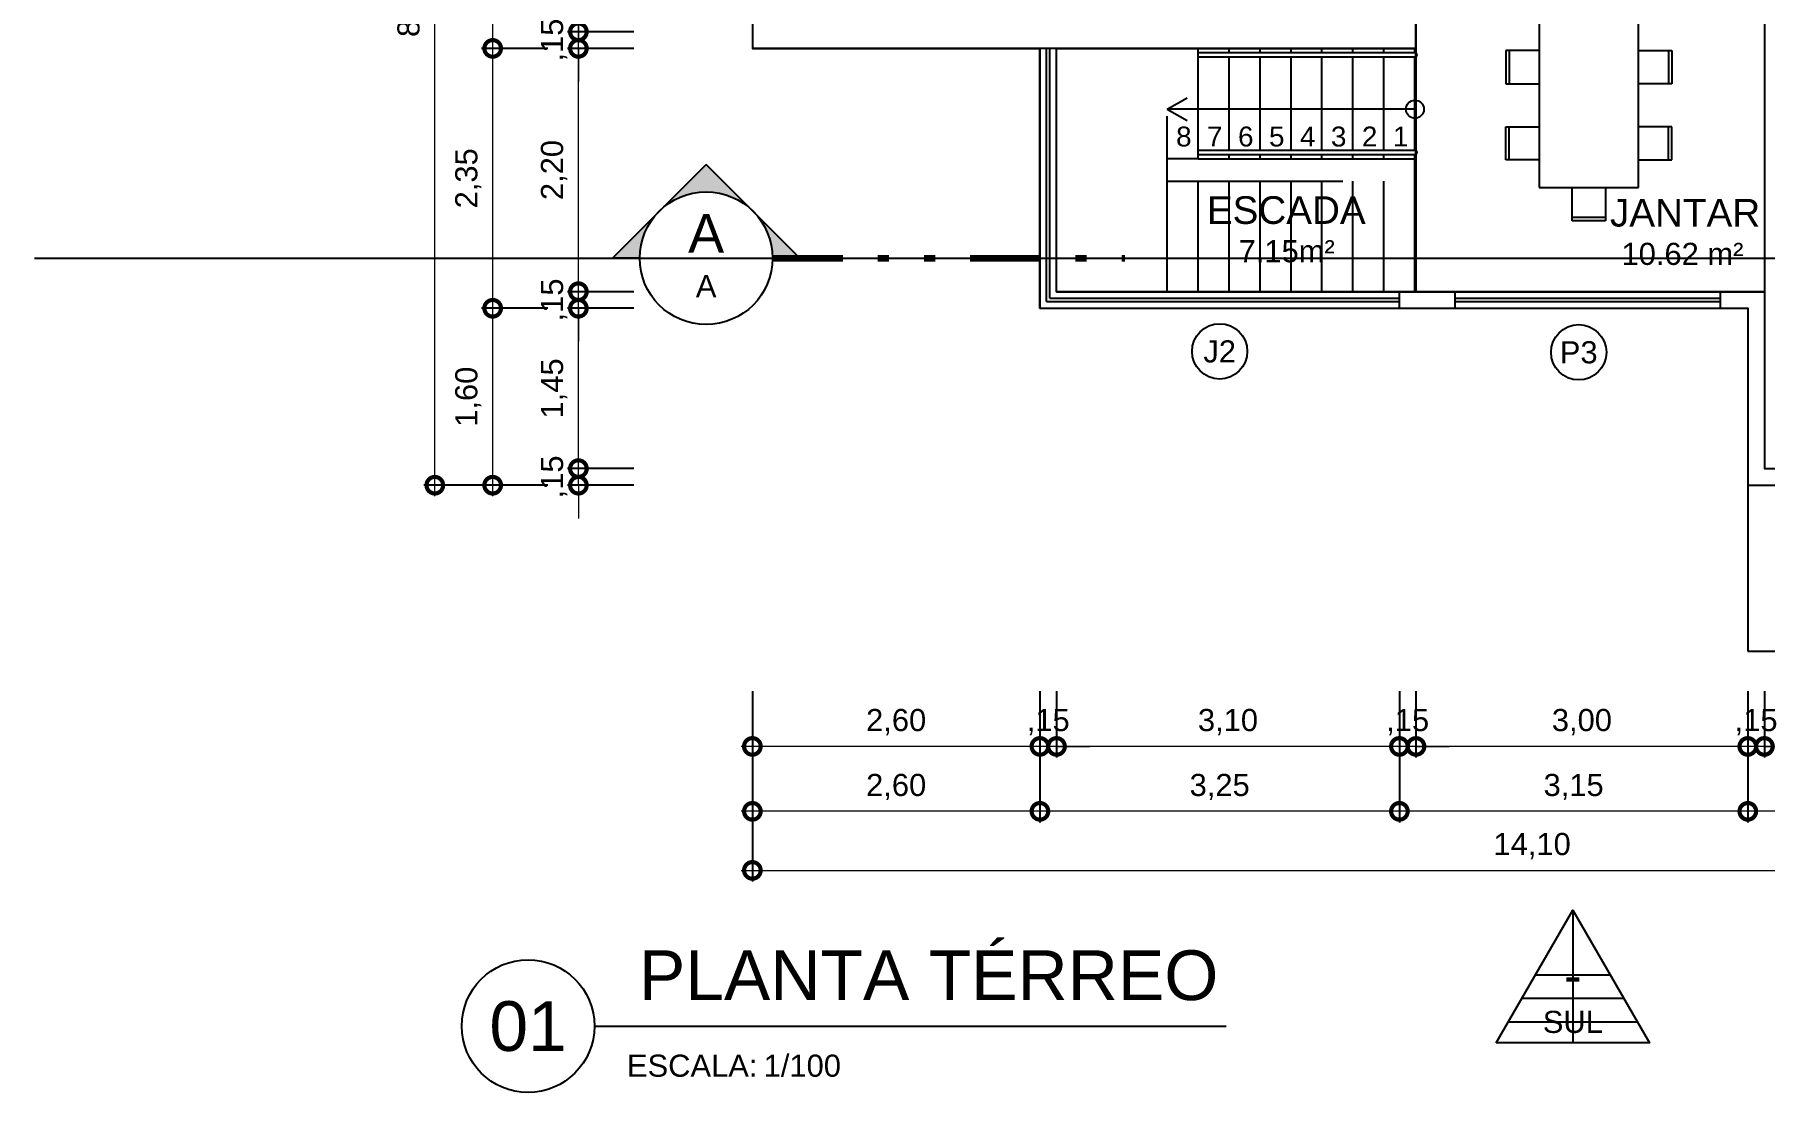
# Model space of a CAD drawing. Header units: metres. Extents: x 47360 to 47486, y 23388 to 23461.
# Drawn here: x 47360.32 to 47375.96, y 23391.08 to 23400.64 of the extents above; entities that cross this region are included whole.
import ezdxf
from ezdxf.enums import TextEntityAlignment as Align

# ---------------------------------------------------------------- set-up
doc = ezdxf.new("R2010")
doc.units = ezdxf.units.M
doc.header["$LTSCALE"] = 0.25
doc.linetypes.add('DASHDOT2', pattern=[12.7, 6.35, -3.175, 0, -3.175])
doc.linetypes.add('DIVIDEX2', pattern=[63.5, 25.4, -12.7, 0, -12.7, 0, -12.7])
doc.layers.add('ARQ_0', color=7, linetype='Continuous', true_color=0xff7400, plot=False)
doc.layers.add('ARQ_0_AREAS', color=7, linetype='Continuous', true_color=0x5a1694, plot=False)
for name, color, linetype in [('ARQ_ALV CT', 4, 'Continuous'), ('ARQ_ESQ CT', 2, 'Continuous'), ('ARQ_GRADIL', 2, 'Continuous'), ('ARQ_MOB 01', 1, 'Continuous'), ('ARQ_PISO 01', 1, 'Continuous'), ('ARQ_PROJ SUP', 1, 'DASHDOT2'), ('ARQ_SIMB 01', 1, 'Continuous'), ('ARQ_TXT 01', 1, 'Continuous'), ('SIMB_01', 1, 'Continuous'), ('SIMB_02', 2, 'Continuous'), ('SIMB_PREENCHIMENTO', 253, 'Continuous'), ('SIMB_TXT', 1, 'Continuous')]:
    doc.layers.add(name, color=color, linetype=linetype)
doc.layers.add('ARQ_COTA_AZUL', color=5, linetype='Continuous', lineweight=20, true_color=0x0000ff)
doc.layers.add('SIMB_LCT', color=252, linetype='DIVIDEX2', lineweight=100)
doc.styles.add('Annot_1.8mm', font='arial.ttf', dxfattribs={"height": 1.8})
doc.styles.add('Annot_2.0mm', font='arial.ttf', dxfattribs={"height": 2})
doc.styles.add('Annot_2.5mm', font='arial.ttf', dxfattribs={"height": 2.5})
doc.styles.add('cota', font='arial.ttf')
doc.styles.add('SIMB', font='arial.ttf')
doc.dimstyles.new('Info 01 - annot', dxfattribs={"dimtxt": 2, "dimasz": 3, "dimexe": 1, "dimexo": 1, "dimgap": 1, "dimtad": 1, "dimzin": 4, "dimtxsty": 'cota', "dimblk": 'DOTSMALL', "dimcen": 2, "dimdle": 1, "dimclrd": 256, "dimclre": 256, "dimclrt": 1, "dimazin": 2, "dimtfac": 0.09, "dimtix": 1, "dimtmove": 2, "dimatfit": 2, "dimfxl": 5, "dimfxlon": 1, "dimtolj": 1, "dimtzin": 4, "dimlwd": -1, "dimarcsym": 1})

# ---------------------------------------------------------------- blocks, each defined once
blk = doc.blocks.new('*U14')
at = {"layer": 'SIMB_02'}
blk.add_line((6, 0), (63.13, 0), dxfattribs=at)
blk.add_circle((0, 0), 6, dxfattribs=at)
at = {"layer": 'SIMB_TXT', "style": 'SIMB'}
blk.add_text('ESCALA:', height=2, dxfattribs=at).set_placement((8.94, -4.58))
blk.add_attdef('TITULO_DO_DESENHO', text='', height=4.5, dxfattribs=at).set_placement((10.02, 1), align=Align.BOTTOM_LEFT)
blk.add_attdef('NUM', text='', height=4.5, dxfattribs=at).set_placement((0, 0), align=Align.MIDDLE_CENTER)
blk.add_attdef('ESCALA', (21.3, -4.58), '', height=2, dxfattribs=at)
blk = doc.blocks.new('_DotSmall')
at = {"color": 0, "linetype": 'ByBlock', "const_width": 0.5}
blk.add_lwpolyline([(-0.0625, 0, 1), (0.0625, 0, 1)], format="xyb", close=True, dxfattribs=at)
blk = doc.blocks.new('*D47')
at = {"layer": 'ARQ_COTA_AZUL', "lineweight": -2, "transparency": 16777216}
for p, q in [((47375.964, 23394.706), (47375.964, 23394.106)), ((47380.764, 23394.706), (47380.764, 23394.106))]:
    blk.add_line(p, q, dxfattribs=at)
at = {"layer": 'ARQ_COTA_AZUL', "transparency": 16777216}
blk.add_line((47380.864, 23394.206), (47375.864, 23394.206), dxfattribs=at)
at = {"layer": 'ARQ_COTA_AZUL', "transparency": 16777216, "xscale": 0.3, "yscale": 0.3, "zscale": 0.3, "rotation": 180}
blk.add_blockref('_DotSmall', (47375.964, 23394.206), dxfattribs=at)
at = {"layer": 'ARQ_COTA_AZUL', "transparency": 16777216, "xscale": 0.3, "yscale": 0.3, "zscale": 0.3}
blk.add_blockref('_DotSmall', (47380.764, 23394.206), dxfattribs=at)
at = {"layer": 'ARQ_COTA_AZUL', "color": 1, "transparency": 16777216, "insert": (47378.364, 23394.426), "char_height": 0.2, "attachment_point": 5, "style": 'cota'}
blk.add_mtext('\\A1;4,80', dxfattribs=at)
blk = doc.blocks.new('*D48')
at = {"layer": 'ARQ_COTA_AZUL', "lineweight": -2, "transparency": 16777216}
for p, q in [((47375.814, 23394.706), (47375.814, 23394.106)), ((47375.964, 23394.706), (47375.964, 23394.106))]:
    blk.add_line(p, q, dxfattribs=at)
at = {"layer": 'ARQ_COTA_AZUL', "transparency": 16777216}
for p, q in [((47375.814, 23394.206), (47375.514, 23394.206)), ((47375.964, 23394.206), (47375.814, 23394.206)), ((47375.964, 23394.206), (47376.264, 23394.206))]:
    blk.add_line(p, q, dxfattribs=at)
at = {"layer": 'ARQ_COTA_AZUL', "transparency": 16777216, "xscale": 0.3, "yscale": 0.3, "zscale": 0.3}
blk.add_blockref('_DotSmall', (47375.814, 23394.206), dxfattribs=at)
at = {"layer": 'ARQ_COTA_AZUL', "transparency": 16777216, "xscale": 0.3, "yscale": 0.3, "zscale": 0.3, "rotation": 180}
blk.add_blockref('_DotSmall', (47375.964, 23394.206), dxfattribs=at)
at = {"layer": 'ARQ_COTA_AZUL', "color": 1, "transparency": 16777216, "insert": (47375.889, 23394.426), "char_height": 0.2, "attachment_point": 5, "style": 'cota'}
blk.add_mtext('\\A1;,15', dxfattribs=at)
blk = doc.blocks.new('*D49')
at = {"layer": 'ARQ_COTA_AZUL', "lineweight": -2, "transparency": 16777216}
for p, q in [((47372.814, 23394.706), (47372.814, 23394.106)), ((47375.814, 23394.706), (47375.814, 23394.106))]:
    blk.add_line(p, q, dxfattribs=at)
at = {"layer": 'ARQ_COTA_AZUL', "transparency": 16777216}
blk.add_line((47375.914, 23394.206), (47372.714, 23394.206), dxfattribs=at)
at = {"layer": 'ARQ_COTA_AZUL', "transparency": 16777216, "xscale": 0.3, "yscale": 0.3, "zscale": 0.3, "rotation": 180}
blk.add_blockref('_DotSmall', (47372.814, 23394.206), dxfattribs=at)
at = {"layer": 'ARQ_COTA_AZUL', "transparency": 16777216, "xscale": 0.3, "yscale": 0.3, "zscale": 0.3}
blk.add_blockref('_DotSmall', (47375.814, 23394.206), dxfattribs=at)
at = {"layer": 'ARQ_COTA_AZUL', "color": 1, "transparency": 16777216, "insert": (47374.314, 23394.426), "char_height": 0.2, "attachment_point": 5, "style": 'cota'}
blk.add_mtext('\\A1;3,00', dxfattribs=at)
blk = doc.blocks.new('*D50')
at = {"layer": 'ARQ_COTA_AZUL', "lineweight": -2, "transparency": 16777216}
for p, q in [((47372.664, 23394.706), (47372.664, 23394.106)), ((47372.814, 23394.706), (47372.814, 23394.106))]:
    blk.add_line(p, q, dxfattribs=at)
at = {"layer": 'ARQ_COTA_AZUL', "transparency": 16777216}
for p, q in [((47372.664, 23394.206), (47372.364, 23394.206)), ((47372.814, 23394.206), (47372.664, 23394.206)), ((47372.814, 23394.206), (47373.114, 23394.206))]:
    blk.add_line(p, q, dxfattribs=at)
at = {"layer": 'ARQ_COTA_AZUL', "transparency": 16777216, "xscale": 0.3, "yscale": 0.3, "zscale": 0.3}
blk.add_blockref('_DotSmall', (47372.664, 23394.206), dxfattribs=at)
at = {"layer": 'ARQ_COTA_AZUL', "transparency": 16777216, "xscale": 0.3, "yscale": 0.3, "zscale": 0.3, "rotation": 180}
blk.add_blockref('_DotSmall', (47372.814, 23394.206), dxfattribs=at)
at = {"layer": 'ARQ_COTA_AZUL', "color": 1, "transparency": 16777216, "insert": (47372.739, 23394.426), "char_height": 0.2, "attachment_point": 5, "style": 'cota'}
blk.add_mtext('\\A1;,15', dxfattribs=at)
blk = doc.blocks.new('*D51')
at = {"layer": 'ARQ_COTA_AZUL', "lineweight": -2, "transparency": 16777216}
for p, q in [((47369.564, 23394.706), (47369.564, 23394.106)), ((47372.664, 23394.706), (47372.664, 23394.106))]:
    blk.add_line(p, q, dxfattribs=at)
at = {"layer": 'ARQ_COTA_AZUL', "transparency": 16777216}
blk.add_line((47372.764, 23394.206), (47369.464, 23394.206), dxfattribs=at)
at = {"layer": 'ARQ_COTA_AZUL', "transparency": 16777216, "xscale": 0.3, "yscale": 0.3, "zscale": 0.3, "rotation": 180}
blk.add_blockref('_DotSmall', (47369.564, 23394.206), dxfattribs=at)
at = {"layer": 'ARQ_COTA_AZUL', "transparency": 16777216, "xscale": 0.3, "yscale": 0.3, "zscale": 0.3}
blk.add_blockref('_DotSmall', (47372.664, 23394.206), dxfattribs=at)
at = {"layer": 'ARQ_COTA_AZUL', "color": 1, "transparency": 16777216, "insert": (47371.114, 23394.426), "char_height": 0.2, "attachment_point": 5, "style": 'cota'}
blk.add_mtext('\\A1;3,10', dxfattribs=at)
blk = doc.blocks.new('*D52')
at = {"layer": 'ARQ_COTA_AZUL', "lineweight": -2, "transparency": 16777216}
for p, q in [((47369.414, 23394.706), (47369.414, 23394.106)), ((47369.564, 23394.706), (47369.564, 23394.106))]:
    blk.add_line(p, q, dxfattribs=at)
at = {"layer": 'ARQ_COTA_AZUL', "transparency": 16777216}
for p, q in [((47369.414, 23394.206), (47369.114, 23394.206)), ((47369.564, 23394.206), (47369.414, 23394.206)), ((47369.564, 23394.206), (47369.864, 23394.206))]:
    blk.add_line(p, q, dxfattribs=at)
at = {"layer": 'ARQ_COTA_AZUL', "transparency": 16777216, "xscale": 0.3, "yscale": 0.3, "zscale": 0.3}
blk.add_blockref('_DotSmall', (47369.414, 23394.206), dxfattribs=at)
at = {"layer": 'ARQ_COTA_AZUL', "transparency": 16777216, "xscale": 0.3, "yscale": 0.3, "zscale": 0.3, "rotation": 180}
blk.add_blockref('_DotSmall', (47369.564, 23394.206), dxfattribs=at)
at = {"layer": 'ARQ_COTA_AZUL', "color": 1, "transparency": 16777216, "insert": (47369.489, 23394.426), "char_height": 0.2, "attachment_point": 5, "style": 'cota'}
blk.add_mtext('\\A1;,15', dxfattribs=at)
blk = doc.blocks.new('*D53')
at = {"layer": 'ARQ_COTA_AZUL', "lineweight": -2, "transparency": 16777216}
for p, q in [((47366.814, 23394.706), (47366.814, 23394.106)), ((47369.414, 23394.706), (47369.414, 23394.106))]:
    blk.add_line(p, q, dxfattribs=at)
at = {"layer": 'ARQ_COTA_AZUL', "transparency": 16777216}
blk.add_line((47369.514, 23394.206), (47366.714, 23394.206), dxfattribs=at)
at = {"layer": 'ARQ_COTA_AZUL', "transparency": 16777216, "xscale": 0.3, "yscale": 0.3, "zscale": 0.3, "rotation": 180}
blk.add_blockref('_DotSmall', (47366.814, 23394.206), dxfattribs=at)
at = {"layer": 'ARQ_COTA_AZUL', "transparency": 16777216, "xscale": 0.3, "yscale": 0.3, "zscale": 0.3}
blk.add_blockref('_DotSmall', (47369.414, 23394.206), dxfattribs=at)
at = {"layer": 'ARQ_COTA_AZUL', "color": 1, "transparency": 16777216, "insert": (47368.114, 23394.426), "char_height": 0.2, "attachment_point": 5, "style": 'cota'}
blk.add_mtext('\\A1;2,60', dxfattribs=at)
blk = doc.blocks.new('*D54')
at = {"layer": 'ARQ_COTA_AZUL', "lineweight": -2, "transparency": 16777216}
for p, q in [((47375.814, 23394.119), (47375.814, 23393.519)), ((47380.914, 23394.119), (47380.914, 23393.519))]:
    blk.add_line(p, q, dxfattribs=at)
at = {"layer": 'ARQ_COTA_AZUL', "transparency": 16777216}
blk.add_line((47381.014, 23393.619), (47375.714, 23393.619), dxfattribs=at)
at = {"layer": 'ARQ_COTA_AZUL', "transparency": 16777216, "xscale": 0.3, "yscale": 0.3, "zscale": 0.3, "rotation": 180}
blk.add_blockref('_DotSmall', (47375.814, 23393.619), dxfattribs=at)
at = {"layer": 'ARQ_COTA_AZUL', "transparency": 16777216, "xscale": 0.3, "yscale": 0.3, "zscale": 0.3}
blk.add_blockref('_DotSmall', (47380.914, 23393.619), dxfattribs=at)
at = {"layer": 'ARQ_COTA_AZUL', "color": 1, "transparency": 16777216, "insert": (47378.364, 23393.839), "char_height": 0.2, "attachment_point": 5, "style": 'cota'}
blk.add_mtext('\\A1;5,10', dxfattribs=at)
blk = doc.blocks.new('*D55')
at = {"layer": 'ARQ_COTA_AZUL', "lineweight": -2, "transparency": 16777216}
for p, q in [((47372.664, 23394.119), (47372.664, 23393.519)), ((47375.814, 23394.119), (47375.814, 23393.519))]:
    blk.add_line(p, q, dxfattribs=at)
at = {"layer": 'ARQ_COTA_AZUL', "transparency": 16777216}
blk.add_line((47375.914, 23393.619), (47372.564, 23393.619), dxfattribs=at)
at = {"layer": 'ARQ_COTA_AZUL', "transparency": 16777216, "xscale": 0.3, "yscale": 0.3, "zscale": 0.3, "rotation": 180}
blk.add_blockref('_DotSmall', (47372.664, 23393.619), dxfattribs=at)
at = {"layer": 'ARQ_COTA_AZUL', "transparency": 16777216, "xscale": 0.3, "yscale": 0.3, "zscale": 0.3}
blk.add_blockref('_DotSmall', (47375.814, 23393.619), dxfattribs=at)
at = {"layer": 'ARQ_COTA_AZUL', "color": 1, "transparency": 16777216, "insert": (47374.239, 23393.839), "char_height": 0.2, "attachment_point": 5, "style": 'cota'}
blk.add_mtext('\\A1;3,15', dxfattribs=at)
blk = doc.blocks.new('*D56')
at = {"layer": 'ARQ_COTA_AZUL', "lineweight": -2, "transparency": 16777216}
for p, q in [((47369.414, 23394.119), (47369.414, 23393.519)), ((47372.664, 23394.119), (47372.664, 23393.519))]:
    blk.add_line(p, q, dxfattribs=at)
at = {"layer": 'ARQ_COTA_AZUL', "transparency": 16777216}
blk.add_line((47372.764, 23393.619), (47369.314, 23393.619), dxfattribs=at)
at = {"layer": 'ARQ_COTA_AZUL', "transparency": 16777216, "xscale": 0.3, "yscale": 0.3, "zscale": 0.3, "rotation": 180}
blk.add_blockref('_DotSmall', (47369.414, 23393.619), dxfattribs=at)
at = {"layer": 'ARQ_COTA_AZUL', "transparency": 16777216, "xscale": 0.3, "yscale": 0.3, "zscale": 0.3}
blk.add_blockref('_DotSmall', (47372.664, 23393.619), dxfattribs=at)
at = {"layer": 'ARQ_COTA_AZUL', "color": 1, "transparency": 16777216, "insert": (47371.039, 23393.839), "char_height": 0.2, "attachment_point": 5, "style": 'cota'}
blk.add_mtext('\\A1;3,25', dxfattribs=at)
blk = doc.blocks.new('*D57')
at = {"layer": 'ARQ_COTA_AZUL', "lineweight": -2, "transparency": 16777216}
for p, q in [((47366.814, 23394.119), (47366.814, 23393.519)), ((47369.414, 23394.119), (47369.414, 23393.519))]:
    blk.add_line(p, q, dxfattribs=at)
at = {"layer": 'ARQ_COTA_AZUL', "transparency": 16777216}
blk.add_line((47369.514, 23393.619), (47366.714, 23393.619), dxfattribs=at)
at = {"layer": 'ARQ_COTA_AZUL', "transparency": 16777216, "xscale": 0.3, "yscale": 0.3, "zscale": 0.3, "rotation": 180}
blk.add_blockref('_DotSmall', (47366.814, 23393.619), dxfattribs=at)
at = {"layer": 'ARQ_COTA_AZUL', "transparency": 16777216, "xscale": 0.3, "yscale": 0.3, "zscale": 0.3}
blk.add_blockref('_DotSmall', (47369.414, 23393.619), dxfattribs=at)
at = {"layer": 'ARQ_COTA_AZUL', "color": 1, "transparency": 16777216, "insert": (47368.114, 23393.839), "char_height": 0.2, "attachment_point": 5, "style": 'cota'}
blk.add_mtext('\\A1;2,60', dxfattribs=at)
blk = doc.blocks.new('*D58')
at = {"layer": 'ARQ_COTA_AZUL', "lineweight": -2, "transparency": 16777216}
for p, q in [((47366.814, 23393.585), (47366.814, 23392.985)), ((47380.914, 23393.585), (47380.914, 23392.985))]:
    blk.add_line(p, q, dxfattribs=at)
at = {"layer": 'ARQ_COTA_AZUL', "transparency": 16777216}
blk.add_line((47366.714, 23393.085), (47381.014, 23393.085), dxfattribs=at)
at = {"layer": 'ARQ_COTA_AZUL', "transparency": 16777216, "xscale": 0.3, "yscale": 0.3, "zscale": 0.3, "rotation": 180}
blk.add_blockref('_DotSmall', (47366.814, 23393.085), dxfattribs=at)
at = {"layer": 'ARQ_COTA_AZUL', "transparency": 16777216, "xscale": 0.3, "yscale": 0.3, "zscale": 0.3}
blk.add_blockref('_DotSmall', (47380.914, 23393.085), dxfattribs=at)
at = {"layer": 'ARQ_COTA_AZUL', "color": 1, "transparency": 16777216, "insert": (47373.864, 23393.305), "char_height": 0.2, "attachment_point": 5, "style": 'cota'}
blk.add_mtext('\\A1;14,10', dxfattribs=at)
blk = doc.blocks.new('*U15')
at = {"layer": 'SIMB_02'}
blk.add_circle((0, 0), 2.5, dxfattribs=at)
at = {"layer": 'SIMB_TXT', "style": 'SIMB'}
blk.add_attdef('CDESQ', text='', height=2, dxfattribs=at).set_placement((0, 0), align=Align.MIDDLE_CENTER)
blk = doc.blocks.new('*D60')
at = {"layer": 'ARQ_COTA_AZUL', "transparency": 16777216}
for p, q in [((47365.241, 23396.718), (47365.241, 23397.018)), ((47365.241, 23396.568), (47365.241, 23396.718)), ((47365.241, 23396.568), (47365.241, 23396.268))]:
    blk.add_line(p, q, dxfattribs=at)
at = {"layer": 'ARQ_COTA_AZUL', "lineweight": -2, "transparency": 16777216}
for p, q in [((47365.741, 23396.718), (47365.141, 23396.718)), ((47365.741, 23396.568), (47365.141, 23396.568))]:
    blk.add_line(p, q, dxfattribs=at)
at = {"layer": 'ARQ_COTA_AZUL', "transparency": 16777216, "xscale": 0.3, "yscale": 0.3, "zscale": 0.3}
for p, rotation in [((47365.241, 23396.718), 270), ((47365.241, 23396.568), 90)]:
    blk.add_blockref('_DotSmall', p, dxfattribs=dict(at, rotation=rotation))
at = {"layer": 'ARQ_COTA_AZUL', "color": 1, "transparency": 16777216, "insert": (47365.021, 23396.643), "char_height": 0.2, "attachment_point": 5, "rotation": 90, "style": 'cota'}
blk.add_mtext('\\A1;,15', dxfattribs=at)
blk = doc.blocks.new('*D61')
at = {"layer": 'ARQ_COTA_AZUL', "lineweight": -2, "transparency": 16777216}
for p, q in [((47365.741, 23398.168), (47365.141, 23398.168)), ((47365.741, 23396.718), (47365.141, 23396.718))]:
    blk.add_line(p, q, dxfattribs=at)
at = {"layer": 'ARQ_COTA_AZUL', "transparency": 16777216}
blk.add_line((47365.241, 23396.618), (47365.241, 23398.268), dxfattribs=at)
at = {"layer": 'ARQ_COTA_AZUL', "transparency": 16777216, "xscale": 0.3, "yscale": 0.3, "zscale": 0.3}
for p, rotation in [((47365.241, 23398.168), 90), ((47365.241, 23396.718), 270)]:
    blk.add_blockref('_DotSmall', p, dxfattribs=dict(at, rotation=rotation))
at = {"layer": 'ARQ_COTA_AZUL', "color": 1, "transparency": 16777216, "insert": (47365.021, 23397.443), "char_height": 0.2, "attachment_point": 5, "rotation": 90, "style": 'cota'}
blk.add_mtext('\\A1;1,45', dxfattribs=at)
blk = doc.blocks.new('*D62')
at = {"layer": 'ARQ_COTA_AZUL', "transparency": 16777216}
for p, q in [((47365.241, 23398.318), (47365.241, 23398.618)), ((47365.241, 23398.168), (47365.241, 23398.318)), ((47365.241, 23398.168), (47365.241, 23397.868))]:
    blk.add_line(p, q, dxfattribs=at)
at = {"layer": 'ARQ_COTA_AZUL', "lineweight": -2, "transparency": 16777216}
for p, q in [((47365.741, 23398.318), (47365.141, 23398.318)), ((47365.741, 23398.168), (47365.141, 23398.168))]:
    blk.add_line(p, q, dxfattribs=at)
at = {"layer": 'ARQ_COTA_AZUL', "transparency": 16777216, "xscale": 0.3, "yscale": 0.3, "zscale": 0.3}
for p, rotation in [((47365.241, 23398.318), 270), ((47365.241, 23398.168), 90)]:
    blk.add_blockref('_DotSmall', p, dxfattribs=dict(at, rotation=rotation))
at = {"layer": 'ARQ_COTA_AZUL', "color": 1, "transparency": 16777216, "insert": (47365.021, 23398.243), "char_height": 0.2, "attachment_point": 5, "rotation": 90, "style": 'cota'}
blk.add_mtext('\\A1;,15', dxfattribs=at)
blk = doc.blocks.new('*D63')
at = {"layer": 'ARQ_COTA_AZUL', "lineweight": -2, "transparency": 16777216}
for p, q in [((47365.741, 23400.518), (47365.141, 23400.518)), ((47365.741, 23398.318), (47365.141, 23398.318))]:
    blk.add_line(p, q, dxfattribs=at)
at = {"layer": 'ARQ_COTA_AZUL', "transparency": 16777216}
blk.add_line((47365.241, 23398.218), (47365.241, 23400.618), dxfattribs=at)
at = {"layer": 'ARQ_COTA_AZUL', "transparency": 16777216, "xscale": 0.3, "yscale": 0.3, "zscale": 0.3}
for p, rotation in [((47365.241, 23400.518), 90), ((47365.241, 23398.318), 270)]:
    blk.add_blockref('_DotSmall', p, dxfattribs=dict(at, rotation=rotation))
at = {"layer": 'ARQ_COTA_AZUL', "color": 1, "transparency": 16777216, "insert": (47365.021, 23399.418), "char_height": 0.2, "attachment_point": 5, "rotation": 90, "style": 'cota'}
blk.add_mtext('\\A1;2,20', dxfattribs=at)
blk = doc.blocks.new('*D64')
at = {"layer": 'ARQ_COTA_AZUL', "transparency": 16777216}
for p, q in [((47365.241, 23400.668), (47365.241, 23400.968)), ((47365.241, 23400.518), (47365.241, 23400.668)), ((47365.241, 23400.518), (47365.241, 23400.218))]:
    blk.add_line(p, q, dxfattribs=at)
at = {"layer": 'ARQ_COTA_AZUL', "lineweight": -2, "transparency": 16777216}
for p, q in [((47365.741, 23400.668), (47365.141, 23400.668)), ((47365.741, 23400.518), (47365.141, 23400.518))]:
    blk.add_line(p, q, dxfattribs=at)
at = {"layer": 'ARQ_COTA_AZUL', "transparency": 16777216, "xscale": 0.3, "yscale": 0.3, "zscale": 0.3}
for p, rotation in [((47365.241, 23400.668), 270), ((47365.241, 23400.518), 90)]:
    blk.add_blockref('_DotSmall', p, dxfattribs=dict(at, rotation=rotation))
at = {"layer": 'ARQ_COTA_AZUL', "color": 1, "transparency": 16777216, "insert": (47365.021, 23400.593), "char_height": 0.2, "attachment_point": 5, "rotation": 90, "style": 'cota'}
blk.add_mtext('\\A1;,15', dxfattribs=at)
blk = doc.blocks.new('*D69')
at = {"layer": 'ARQ_COTA_AZUL', "lineweight": -2, "transparency": 16777216}
for p, q in [((47364.966, 23398.168), (47364.366, 23398.168)), ((47364.966, 23396.568), (47364.366, 23396.568))]:
    blk.add_line(p, q, dxfattribs=at)
at = {"layer": 'ARQ_COTA_AZUL', "transparency": 16777216}
blk.add_line((47364.466, 23396.468), (47364.466, 23398.268), dxfattribs=at)
at = {"layer": 'ARQ_COTA_AZUL', "transparency": 16777216, "xscale": 0.3, "yscale": 0.3, "zscale": 0.3}
for p, rotation in [((47364.466, 23398.168), 90), ((47364.466, 23396.568), 270)]:
    blk.add_blockref('_DotSmall', p, dxfattribs=dict(at, rotation=rotation))
at = {"layer": 'ARQ_COTA_AZUL', "color": 1, "transparency": 16777216, "insert": (47364.246, 23397.368), "char_height": 0.2, "attachment_point": 5, "rotation": 90, "style": 'cota'}
blk.add_mtext('\\A1;1,60', dxfattribs=at)
blk = doc.blocks.new('*D70')
at = {"layer": 'ARQ_COTA_AZUL', "lineweight": -2, "transparency": 16777216}
for p, q in [((47364.966, 23400.518), (47364.366, 23400.518)), ((47364.966, 23398.168), (47364.366, 23398.168))]:
    blk.add_line(p, q, dxfattribs=at)
at = {"layer": 'ARQ_COTA_AZUL', "transparency": 16777216}
blk.add_line((47364.466, 23398.068), (47364.466, 23400.618), dxfattribs=at)
at = {"layer": 'ARQ_COTA_AZUL', "transparency": 16777216, "xscale": 0.3, "yscale": 0.3, "zscale": 0.3}
for p, rotation in [((47364.466, 23400.518), 90), ((47364.466, 23398.168), 270)]:
    blk.add_blockref('_DotSmall', p, dxfattribs=dict(at, rotation=rotation))
at = {"layer": 'ARQ_COTA_AZUL', "color": 1, "transparency": 16777216, "insert": (47364.246, 23399.343), "char_height": 0.2, "attachment_point": 5, "rotation": 90, "style": 'cota'}
blk.add_mtext('\\A1;2,35', dxfattribs=at)
blk = doc.blocks.new('*D71')
at = {"layer": 'ARQ_COTA_AZUL', "transparency": 16777216}
blk.add_line((47364.466, 23400.418), (47364.466, 23404.118), dxfattribs=at)
at = {"layer": 'ARQ_COTA_AZUL', "lineweight": -2, "transparency": 16777216}
for p, q in [((47364.966, 23404.018), (47364.366, 23404.018)), ((47364.966, 23400.518), (47364.366, 23400.518))]:
    blk.add_line(p, q, dxfattribs=at)
at = {"layer": 'ARQ_COTA_AZUL', "transparency": 16777216, "xscale": 0.3, "yscale": 0.3, "zscale": 0.3}
for p, rotation in [((47364.466, 23404.018), 90), ((47364.466, 23400.518), 270)]:
    blk.add_blockref('_DotSmall', p, dxfattribs=dict(at, rotation=rotation))
at = {"layer": 'ARQ_COTA_AZUL', "color": 1, "transparency": 16777216, "insert": (47364.246, 23402.268), "char_height": 0.2, "attachment_point": 5, "rotation": 90, "style": 'cota'}
blk.add_mtext('\\A1;3,50', dxfattribs=at)
blk = doc.blocks.new('*D74')
at = {"layer": 'ARQ_COTA_AZUL', "transparency": 16777216}
blk.add_line((47365.241, 23401.818), (47365.241, 23400.568), dxfattribs=at)
at = {"layer": 'ARQ_COTA_AZUL', "lineweight": -2, "transparency": 16777216}
for p, q in [((47365.741, 23401.718), (47365.141, 23401.718)), ((47365.741, 23400.668), (47365.141, 23400.668))]:
    blk.add_line(p, q, dxfattribs=at)
at = {"layer": 'ARQ_COTA_AZUL', "transparency": 16777216, "xscale": 0.3, "yscale": 0.3, "zscale": 0.3}
for p, rotation in [((47365.241, 23401.718), 90), ((47365.241, 23400.668), 270)]:
    blk.add_blockref('_DotSmall', p, dxfattribs=dict(at, rotation=rotation))
at = {"layer": 'ARQ_COTA_AZUL', "color": 1, "transparency": 16777216, "insert": (47365.021, 23401.193), "char_height": 0.2, "attachment_point": 5, "rotation": 90, "style": 'cota'}
blk.add_mtext('\\A1;1,05', dxfattribs=at)
blk = doc.blocks.new('*D75')
at = {"layer": 'ARQ_COTA_AZUL', "lineweight": -2, "transparency": 16777216}
for p, q in [((47364.443, 23405.218), (47363.843, 23405.218)), ((47364.443, 23396.568), (47363.843, 23396.568))]:
    blk.add_line(p, q, dxfattribs=at)
at = {"layer": 'ARQ_COTA_AZUL', "transparency": 16777216}
blk.add_line((47363.943, 23396.468), (47363.943, 23405.318), dxfattribs=at)
at = {"layer": 'ARQ_COTA_AZUL', "transparency": 16777216, "xscale": 0.3, "yscale": 0.3, "zscale": 0.3}
for p, rotation in [((47363.943, 23405.218), 90), ((47363.943, 23396.568), 270)]:
    blk.add_blockref('_DotSmall', p, dxfattribs=dict(at, rotation=rotation))
at = {"layer": 'ARQ_COTA_AZUL', "color": 1, "transparency": 16777216, "insert": (47363.723, 23400.893), "char_height": 0.2, "attachment_point": 5, "rotation": 90, "style": 'cota'}
blk.add_mtext('\\A1;8,65', dxfattribs=at)
blk = doc.blocks.new('M6')
for p, q in [((-1.238, 0), (-1.238, 0.3)), ((-1.238, 0.3), (-0.938, 0.3)), ((-1.238, 0.27), (-0.938, 0.27)), ((-0.938, 0.3), (-0.938, 0)), ((-0.55, 0.3), (-0.55, 0)), ((-0.25, 0.3), (-0.55, 0.3)), ((-0.25, 0.27), (-0.55, 0.27)), ((-0.25, 0), (-0.25, 0.3)), ((0, 0), (-1.488, 0)), ((-1.488, -0.9), (-1.488, 0)), ((0, -0.9), (0, 0)), ((-1.488, -0.3), (-1.787, -0.3)), ((-1.787, -0.3), (-1.787, -0.6)), ((-1.757, -0.3), (-1.757, -0.6)), ((0, -0.3), (0.3, -0.3)), ((0.27, -0.3), (0.27, -0.6)), ((0.3, -0.3), (0.3, -0.6)), ((-1.787, -0.6), (-1.488, -0.6)), ((0.3, -0.6), (0, -0.6)), ((-1.488, -0.9), (0, -0.9)), ((-1.238, -0.9), (-1.238, -1.2)), ((-0.938, -1.2), (-0.938, -0.9)), ((-0.55, -1.2), (-0.55, -0.9)), ((-0.25, -0.9), (-0.25, -1.2)), ((-1.238, -1.17), (-0.938, -1.17)), ((-1.238, -1.2), (-0.938, -1.2)), ((-0.25, -1.17), (-0.55, -1.17)), ((-0.25, -1.2), (-0.55, -1.2))]:
    blk.add_line(p, q)
blk = doc.blocks.new('*U78')
at = {"layer": 'SIMB_PREENCHIMENTO', "transparency": 33554587}
h = blk.add_hatch(color=256, dxfattribs=at)
h.dxf.hatch_style = 1
h.paths.add_polyline_path([(0, 8.48), (-4.15, 4.33, -0.401827), (4.15, 4.33)])
h = blk.add_hatch(color=256, dxfattribs=at)
h.dxf.hatch_style = 1
h.paths.add_polyline_path([(-4.33, 4.15), (-8.48, 0), (-6, 0, -0.193399)])
h = blk.add_hatch(color=256, dxfattribs=at)
h.dxf.hatch_style = 1
h.paths.add_polyline_path([(4.33, 4.15, -0.193399), (6, 0), (8.48, 0)])
at = {"layer": 'SIMB_01'}
for p, q in [((-8.48, 0), (0, 8.48)), ((8.48, 0), (0, 8.48)), ((-6, 0), (-8.48, 0)), ((-6, 0), (6, 0)), ((6, 0), (8.48, 0))]:
    blk.add_line(p, q, dxfattribs=at)
blk.add_circle((0, 0), 6, dxfattribs=at)
at = {"layer": 'SIMB_LCT'}
blk.add_line((6, 0), (37.85, 0), dxfattribs=at)
at = {"layer": 'SIMB_TXT', "style": 'SIMB'}
for tag, height, p in [('000', 3.5, (0, 2.25)), ('999', 2, (0, -2.53))]:
    blk.add_attdef(tag, text='', height=height, dxfattribs=at).set_placement(p, align=Align.MIDDLE_CENTER)
blk = doc.blocks.new('*U326')
at = {"layer": 'ARQ_0'}
for p, q in [((0, 8), (0, -4)), ((-3.39, 2.13), (3.39, 2.13)), ((-5.86, -2.14), (5.86, -2.14))]:
    blk.add_line(p, q, dxfattribs=at)
at = {"layer": 'SIMB_02'}
blk.add_line((-4.62, 0), (4.62, 0), dxfattribs=at)
blk.add_lwpolyline([(6.93, -4), (0, 8), (-6.93, -4)], close=True, dxfattribs=at)
at = {"layer": 'SIMB_TXT', "style": 'SIMB'}
for tag, height, p in [('00', 3.5, (0, 2.13)), ('000', 2, (0, -2.11))]:
    blk.add_attdef(tag, text='', height=height, rotation=180, dxfattribs=at).set_placement(p, align=Align.MIDDLE_CENTER)

msp = doc.modelspace()

# ---------------------------------------------------------------- linework, layer by layer
at = {"layer": 'ARQ_0'}
msp.add_line((47360.324, 23398.621), (47389.491, 23398.621), dxfattribs=at)
at = {"layer": 'ARQ_0_AREAS'}
msp.add_line((47372.664, 23398.168), (47372.664, 23398.318), dxfattribs=at)
msp.add_lwpolyline([(47375.814, 23404.018), (47366.814, 23404.018), (47366.814, 23400.518), (47369.414, 23400.518), (47369.414, 23398.168), (47375.814, 23398.168), (47375.814, 23396.568), (47380.914, 23396.568), (47380.914, 23401.268), (47379.614, 23401.268), (47379.614, 23405.218), (47375.814, 23405.218), (47375.814, 23404.018)], dxfattribs=at)
for points in [[(47372.814, 23401.718), (47375.814, 23401.718), (47375.814, 23401.118), (47375.964, 23401.118), (47375.964, 23398.318), (47372.814, 23398.318)], [(47380.764, 23401.118), (47375.964, 23401.118), (47375.964, 23396.718), (47380.764, 23396.718)], [(47369.564, 23400.518), (47372.814, 23400.518), (47372.814, 23398.318), (47369.564, 23398.318)]]:
    msp.add_lwpolyline(points, close=True, dxfattribs=at)
at = {"layer": 'ARQ_ALV CT'}
for p, q in [((47366.814, 23400.668), (47366.814, 23400.518)), ((47372.814, 23400.768), (47372.814, 23400.518)), ((47372.814, 23400.518), (47366.814, 23400.518)), ((47372.664, 23398.318), (47373.164, 23398.318)), ((47372.664, 23398.168), (47372.664, 23398.318)), ((47373.164, 23398.318), (47373.164, 23398.168)), ((47375.564, 23398.318), (47375.564, 23398.168)), ((47375.564, 23398.318), (47375.964, 23398.318)), ((47375.964, 23398.318), (47375.964, 23396.718)), ((47372.664, 23398.168), (47373.164, 23398.168)), ((47375.564, 23398.168), (47375.814, 23398.168)), ((47375.814, 23398.168), (47375.814, 23396.568)), ((47375.814, 23396.568), (47376.064, 23396.568)), ((47375.964, 23396.718), (47376.064, 23396.718))]:
    msp.add_line(p, q, dxfattribs=at)
at = {"layer": 'ARQ_ESQ CT'}
for p, q in [((47369.474, 23398.228), (47369.474, 23400.518)), ((47369.504, 23398.258), (47369.504, 23400.518)), ((47369.474, 23398.228), (47372.664, 23398.228)), ((47369.504, 23398.258), (47372.664, 23398.258)), ((47373.164, 23398.258), (47375.564, 23398.258)), ((47373.164, 23398.228), (47375.564, 23398.228))]:
    msp.add_line(p, q, dxfattribs=at)
at = {"layer": 'ARQ_GRADIL'}
for p, q in [((47372.804, 23400.478), (47370.844, 23400.478)), ((47372.804, 23400.438), (47370.844, 23400.438)), ((47370.844, 23399.598), (47372.804, 23399.598)), ((47370.844, 23399.558), (47372.804, 23399.558))]:
    msp.add_line(p, q, dxfattribs=at)
for centre in [(47372.804, 23400.458), (47372.804, 23399.578)]:
    msp.add_arc(centre, 0.02, 270, 90, dxfattribs=at)
at = {"layer": 'ARQ_PISO 01'}
for p, q in [((47369.414, 23398.168), (47369.414, 23400.518)), ((47369.564, 23398.318), (47369.564, 23400.518)), ((47370.844, 23399.518), (47370.844, 23400.518)), ((47371.124, 23400.478), (47371.124, 23400.518)), ((47371.404, 23400.478), (47371.404, 23400.518)), ((47371.684, 23400.478), (47371.684, 23400.518)), ((47371.964, 23400.478), (47371.964, 23400.518)), ((47372.244, 23400.478), (47372.244, 23400.518)), ((47372.524, 23400.478), (47372.524, 23400.518)), ((47372.804, 23400.478), (47372.804, 23400.518)), ((47371.124, 23399.598), (47371.124, 23400.438)), ((47371.404, 23399.598), (47371.404, 23400.438)), ((47371.684, 23399.598), (47371.684, 23400.438)), ((47371.964, 23399.598), (47371.964, 23400.438)), ((47372.244, 23399.598), (47372.244, 23400.438)), ((47372.524, 23399.598), (47372.524, 23400.438)), ((47372.804, 23399.598), (47372.804, 23400.438)), ((47371.124, 23399.518), (47371.124, 23399.558)), ((47371.404, 23399.518), (47371.404, 23399.558)), ((47371.684, 23399.518), (47371.684, 23399.558)), ((47371.964, 23399.518), (47371.964, 23399.558)), ((47372.244, 23399.518), (47372.244, 23399.558)), ((47372.524, 23399.518), (47372.524, 23399.558)), ((47372.804, 23399.518), (47372.804, 23399.558)), ((47370.844, 23399.518), (47372.804, 23399.518)), ((47369.564, 23398.318), (47372.664, 23398.318)), ((47373.164, 23398.318), (47375.564, 23398.318)), ((47369.414, 23398.168), (47372.664, 23398.168)), ((47373.164, 23398.168), (47375.564, 23398.168))]:
    msp.add_line(p, q, dxfattribs=at)
at = {"layer": 'ARQ_PROJ SUP'}
for p, q in [((47370.564, 23398.318), (47370.564, 23400.518)), ((47370.844, 23399.518), (47370.564, 23399.518)), ((47372.804, 23398.318), (47372.804, 23399.518)), ((47370.564, 23399.318), (47372.804, 23399.318)), ((47370.844, 23398.318), (47370.844, 23399.318)), ((47371.124, 23398.318), (47371.124, 23399.318)), ((47371.404, 23398.318), (47371.404, 23399.318)), ((47371.684, 23398.318), (47371.684, 23399.318)), ((47371.964, 23398.318), (47371.964, 23399.318)), ((47372.244, 23398.318), (47372.244, 23399.318)), ((47372.524, 23398.318), (47372.524, 23399.318))]:
    msp.add_line(p, q, dxfattribs=at)
msp.add_lwpolyline([(47375.814, 23396.568), (47375.814, 23395.068), (47379.614, 23395.068), (47379.614, 23396.568)], dxfattribs=at)
at = {"layer": 'ARQ_SIMB 01'}
for p, q in [((47370.564, 23399.968), (47370.745, 23400.07)), ((47372.804, 23399.968), (47370.564, 23399.968)), ((47370.564, 23399.968), (47370.745, 23399.865))]:
    msp.add_line(p, q, dxfattribs=at)
msp.add_circle((47372.804, 23399.968), 0.0819, dxfattribs=at)

# ---------------------------------------------------------------- block references
ref = msp.add_blockref('*U326', (47374.232, 23391.926), dxfattribs=dict(xscale=-0.1, yscale=0.1, zscale=0.1, rotation=359.9999999999999))
ref.add_attrib('00', '-', dxfattribs={"layer": 'SIMB_TXT', "height": 0.35, "style": 'SIMB'}).set_placement((47374.232, 23392.139), align=Align.MIDDLE_CENTER)
ref.add_attrib('000', 'SUL', dxfattribs={"layer": 'SIMB_TXT', "height": 0.2, "style": 'SIMB'}).set_placement((47374.232, 23391.715), align=Align.MIDDLE_CENTER)
at = {"layer": 'ARQ_MOB 01', "rotation": 270}
msp.add_blockref('M6', (47374.827, 23399.26), dxfattribs=at)
at = {"layer": 'SIMB_01', "xscale": 0.1, "yscale": 0.1, "zscale": 0.1}
for name, p, values in [('*U78', (47366.396, 23398.621), {'999': 'A', '000': 'A'}), ('*U15', (47371.039, 23397.778), {'CDESQ': 'J2'}), ('*U15', (47374.285, 23397.77), {'CDESQ': 'P3'}), ('*U14', (47364.786, 23391.677), {'TITULO_DO_DESENHO': 'PLANTA TÉRREO', 'NUM': '01', 'ESCALA': '1/100'})]:
    msp.add_blockref(name, p, dxfattribs=at).add_auto_attribs(values)

# ---------------------------------------------------------------- texts
at = {"layer": 'ARQ_TXT 01', "attachment_point": 1}
for s, insert, char_height, width, style in [('8', (47370.645, 23399.811), 0.18, 1.02, 'Annot_1.8mm'), ('7', (47370.925, 23399.811), 0.18, 1.02, 'Annot_1.8mm'), ('6', (47371.205, 23399.811), 0.18, 1.02, 'Annot_1.8mm'), ('5', (47371.485, 23399.811), 0.18, 1.02, 'Annot_1.8mm'), ('4', (47371.765, 23399.811), 0.18, 1.02, 'Annot_1.8mm'), ('3', (47372.045, 23399.811), 0.18, 1.02, 'Annot_1.8mm'), ('2', (47372.325, 23399.811), 0.18, 1.02, 'Annot_1.8mm'), ('1', (47372.605, 23399.811), 0.18, 1.02, 'Annot_1.8mm'), ('ESCADA', (47370.923, 23399.181), 0.25, 2.41083, 'Annot_2.5mm'), ('JANTAR', (47374.568, 23399.157), 0.25, 2.41083, 'Annot_2.5mm'), ('7.15m²', (47371.21, 23398.784), 0.2, 1.1094, 'Annot_2.0mm'), ('10.62 m²', (47374.672, 23398.76), 0.2, 1.1094, 'Annot_2.0mm')]:
    msp.add_mtext(s, dxfattribs=dict(at, insert=insert, char_height=char_height, width=width, style=style))

# ---------------------------------------------------------------- dimensions: what is measured, and where the dimension line sits
at = {"layer": 'ARQ_COTA_AZUL'}
for base, p1, p2, picture, middle in [((47363.943, 23405.218), (47375.814, 23396.568), (47375.814, 23405.218), '*D75', (47363.723, 23400.893)), ((47364.466, 23404.018), (47369.414, 23400.518), (47366.814, 23404.018), '*D71', (47364.246, 23402.268)), ((47365.241, 23400.668), (47371.914, 23401.718), (47366.814, 23400.668), '*D74', (47365.021, 23401.193)), ((47365.241, 23400.668), (47366.814, 23400.518), (47366.814, 23400.668), '*D64', (47365.021, 23400.593)), ((47364.466, 23400.518), (47375.814, 23398.168), (47369.414, 23400.518), '*D70', (47364.246, 23399.343)), ((47365.241, 23400.518), (47369.564, 23398.318), (47366.814, 23400.518), '*D63', (47365.021, 23399.418)), ((47365.241, 23398.318), (47369.414, 23398.168), (47369.564, 23398.318), '*D62', (47365.021, 23398.243)), ((47364.466, 23398.168), (47375.814, 23396.568), (47375.814, 23398.168), '*D69', (47364.246, 23397.368)), ((47365.241, 23398.168), (47375.964, 23396.718), (47369.414, 23398.168), '*D61', (47365.021, 23397.443)), ((47365.241, 23396.718), (47375.814, 23396.568), (47375.964, 23396.718), '*D60', (47365.021, 23396.643))]:
    dim = msp.add_linear_dim(base=base, p1=p1, p2=p2, angle=90, dimstyle='Info 01 - annot', dxfattribs=at)
    dim.commit()
    dim.dimension.update_dxf_attribs({"geometry": picture, "text_midpoint": middle})
for base, p1, p2, picture, middle in [((47369.564, 23394.206), (47372.664, 23400.668), (47369.564, 23398.318), '*D51', (47371.114, 23394.426)), ((47372.664, 23394.206), (47372.814, 23400.518), (47372.664, 23400.668), '*D50', (47372.739, 23394.426)), ((47366.814, 23394.206), (47369.414, 23398.168), (47366.814, 23400.518), '*D53', (47368.114, 23394.426)), ((47366.814, 23393.619), (47369.414, 23398.168), (47366.814, 23400.518), '*D57', (47368.114, 23393.839)), ((47380.914, 23393.085), (47366.814, 23400.518), (47380.914, 23396.568), '*D58', (47373.864, 23393.305)), ((47372.814, 23394.206), (47375.814, 23396.568), (47372.814, 23400.518), '*D49', (47374.314, 23394.426)), ((47369.414, 23394.206), (47369.564, 23398.318), (47369.414, 23398.168), '*D52', (47369.489, 23394.426)), ((47369.414, 23393.619), (47372.664, 23398.168), (47369.414, 23398.168), '*D56', (47371.039, 23393.839)), ((47372.664, 23393.619), (47375.814, 23396.568), (47372.664, 23398.168), '*D55', (47374.239, 23393.839)), ((47375.814, 23394.206), (47375.964, 23396.718), (47375.814, 23396.568), '*D48', (47375.889, 23394.426)), ((47375.814, 23393.619), (47380.914, 23396.568), (47375.814, 23396.568), '*D54', (47378.364, 23393.839)), ((47375.964, 23394.206), (47380.764, 23396.718), (47375.964, 23396.718), '*D47', (47378.364, 23394.426))]:
    dim = msp.add_linear_dim(base=base, p1=p1, p2=p2, dimstyle='Info 01 - annot', dxfattribs=at)
    dim.commit()
    dim.dimension.update_dxf_attribs({"geometry": picture, "text_midpoint": middle})

doc.saveas('drawing.dxf')
